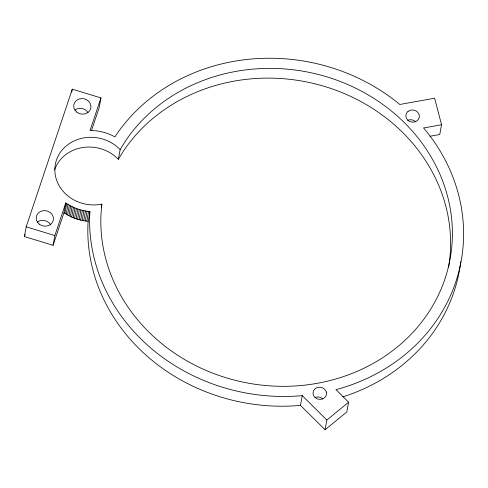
<?xml version="1.0" encoding="UTF-8"?>
<svg xmlns="http://www.w3.org/2000/svg" width="488" height="488" viewBox="0 0 488 488"><rect width="100%" height="100%" fill="white"/><g stroke="black" fill="none" stroke-linecap="round" stroke-linejoin="round"><path stroke-width="0.73" d="M89.908 211.536L88.017 222.79A187.599 168.47 10.4 0 0 298.711 405.534L300.468 405.363L325.057 429.757L346.815 411.951L348.603 402.21L335.939 389.644L338.538 388.954A187.599 168.47 10.4 0 0 425.286 129.985L423.584 127.984L441.542 124.757L434.637 98.21L399.782 104.475L398.452 103.358A187.599 168.47 10.4 0 0 115.741 135.609L114.912 136.896C107.366 132.644 98.692 130.442 90.036 130.534L100.961 97.917L72.291 89.176L26.187 226.822L24.4 236.564L53.064 245.305L63.989 212.695L65.776 202.953C72.871 207.888 81.301 210.84 89.908 211.536L89.804 213.049A187.599 168.47 10.4 0 0 300.498 395.792L302.261 395.622L326.844 420.015L325.057 429.757M120.139 149.572L119.438 148.858A37.521 33.696 10.4 0 0 88.755 137.341L87.462 137.427A37.521 33.696 10.4 0 0 56.407 160.186A37.521 33.696 10.4 0 0 67.869 195.914L68.875 196.701A37.521 33.696 10.4 0 0 100.87 204.301L101.87 204.106L101.01 213.909A176.345 158.362 10.4 0 0 331.919 380.054A176.345 158.362 10.4 0 0 412.555 131.345L408.584 126.978A176.345 158.362 10.4 0 0 386.417 107.098L381.561 103.541A176.345 158.362 10.4 0 0 125.392 141.111L120.139 149.572L118.352 159.314L117.651 158.6A37.521 33.696 10.4 0 0 86.968 147.083L85.674 147.169A37.521 33.696 10.4 0 0 54.619 169.928M71.742 92.171L72.291 89.176M53.064 245.305L54.851 235.57L65.776 202.953M88.121 221.278C79.892 220.613 71.828 217.88 64.928 213.335L66.716 203.594M66.228 214.165L68.021 204.423M67.564 214.958L69.351 205.216M68.924 215.702L70.711 205.96M70.315 216.41L72.102 206.668M71.724 217.069L73.511 207.327M73.157 217.691L74.945 207.949M74.615 218.258L76.403 208.522M76.091 218.789L77.879 209.047M77.586 219.271L79.373 209.529M100.961 97.917L99.168 107.659L91.573 130.345M79.093 219.704L80.88 209.962M80.612 220.088L82.405 210.352M82.149 220.43L83.936 210.688M83.692 220.722L85.479 210.981M85.248 220.96L87.035 211.225M86.803 221.155L88.59 211.414M101.321 207.101L101.87 204.106M300.468 405.363L302.261 395.622M441.542 124.757L439.749 134.499L430.026 136.243M24.4 236.564L25.126 234.405M118.352 159.314L123.604 150.853A176.345 158.362 10.4 0 1 379.774 113.283L384.629 116.839A176.345 158.362 10.4 0 1 406.797 136.719L410.768 141.087A176.345 158.362 10.4 0 1 448.6 267.021M326.844 420.015L348.603 402.21M26.187 226.822L54.851 235.57M63.989 212.695L64.928 213.335M460.745 261.653A187.599 168.47 10.4 0 1 342.875 396.86M407.736 120.292A6.753 6.063 10.4 0 1 415.721 121.799M314.876 397.513A6.753 6.063 10.4 0 1 322.867 399.019M74.865 110.062A8.632 7.747 10.4 0 1 88.047 112.545M37.118 222.272A8.632 7.747 10.4 0 1 50.66 224.828M407.992 111.477L407.822 111.618A6.753 6.063 10.4 0 0 407.718 120.066A6.753 6.063 10.4 0 0 417.057 120.78L417.234 120.646A6.753 6.063 10.4 0 0 417.508 112.057A6.753 6.063 10.4 0 0 407.992 111.477M326.307 392.108L326.246 391.901A6.753 6.063 10.4 0 0 318.2 387.313A6.753 6.063 10.4 0 0 313.156 394.255L313.204 394.463A6.753 6.063 10.4 0 0 321.311 399.257A6.753 6.063 10.4 0 0 326.307 392.108M76.732 112.057A8.632 7.747 10.4 0 0 90.792 108.08A8.632 7.747 10.4 0 0 79.489 98.918A8.632 7.747 10.4 0 0 76.732 112.057M39.205 224.096A8.632 7.747 10.4 0 0 53.265 220.119A8.632 7.747 10.4 0 0 41.962 210.956A8.632 7.747 10.4 0 0 39.205 224.096"/></g></svg>
